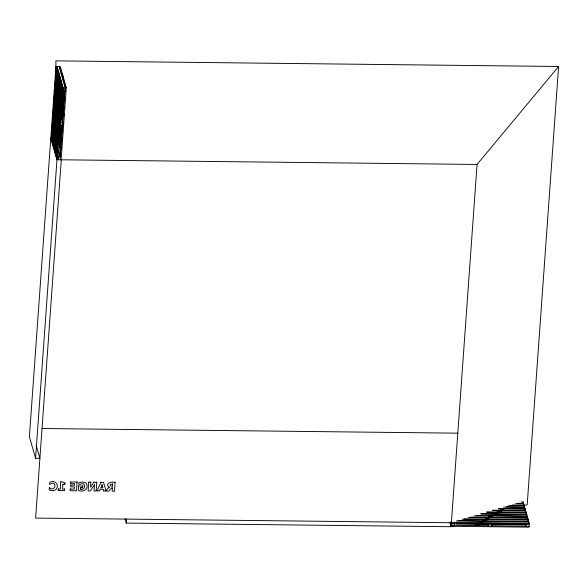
<?xml version="1.0" encoding="UTF-8"?>
<svg xmlns="http://www.w3.org/2000/svg" width="588" height="588" viewBox="0 0 588 588"><rect width="100%" height="100%" fill="white"/><g stroke="black" fill="none" stroke-linecap="round" stroke-linejoin="round"><path stroke-width="0.88" d="M59.572 67.84L60.652 67.855L60.27 66.503L55.941 66.451L29.4 436.686L35.567 458.324L39.896 458.368L36.199 445.388M51.185 139.466L56.323 67.804L55.941 66.451M51.318 139.915L56.448 68.259L57.536 68.267M51.7 141.267L56.838 69.612L56.448 68.259M51.825 141.715L56.962 70.06L58.05 70.075M52.214 143.068L57.352 71.413L56.962 70.06M52.339 143.523L57.477 71.861L58.557 71.876M52.729 144.876L57.867 73.213L57.477 71.861M52.854 145.324L57.992 73.662L59.072 73.676M53.243 146.677L58.374 75.014L57.992 73.662M53.368 147.125L58.506 75.47L59.586 75.477M53.751 148.477L58.888 76.822L58.506 75.47M53.883 148.926L59.02 77.271L60.101 77.285M54.265 150.278L59.403 78.623L59.02 77.271M54.397 150.734L59.535 79.071L60.615 79.086M54.78 152.086L59.917 80.424L59.535 79.071M54.912 152.535L60.05 80.879L61.13 80.887M55.294 153.887L60.432 82.232L60.05 80.879M55.426 154.335L60.557 82.68L61.644 82.695L61.446 85.414M61.549 73.272L61.292 70.104L60.211 70.097M55.809 155.688L60.946 84.033L60.557 82.68M55.933 156.143L61.071 84.481L62.159 84.496L62.027 86.311M62.063 75.08L61.806 71.912L60.726 71.898M56.323 157.496L61.461 85.833L61.071 84.481M56.448 157.944L61.586 86.289L62.666 86.296M56.838 159.297L61.975 87.641L61.586 86.289M62.703 77.329L62.835 75.514L61.755 75.507M35.567 458.324L56.962 159.745L55.875 60.858L558.6 66.488L527.186 504.717L523.688 505.724M57.925 152.512L58.05 150.697M58.506 144.347L58.638 142.539M59.094 136.188L59.226 134.373M59.682 128.022L59.807 126.207M60.263 119.856L60.395 118.048M60.851 111.698L60.976 109.882M61.431 103.532L61.564 101.717M62.019 95.366L62.152 93.551M59.653 129.441L59.917 125.817M60.887 112.212L61.086 109.486M61.475 104.047L61.674 101.327M62.063 95.881L62.255 93.161M63.217 79.13L63.35 77.322L62.269 77.307M59.785 129.897L60.042 126.266M60.954 113.565L61.211 109.941M61.542 105.406L61.799 101.775M62.122 97.241L62.387 93.61M57.984 158.4L63.056 87.649L61.975 87.641M58.05 159.76L58.263 156.775L60.424 156.798L60.211 159.782M59.711 137.599L60.718 122.436L60.226 120.709M61.145 117.644L63.181 88.097L57.021 66.466M59.778 138.952L60.755 125.347M61.27 118.092L63.225 90.883M59.704 146.655L61.27 124.884M61.659 119.445L63.739 90.42M59.77 148.014L61.395 125.34M61.784 119.893L63.864 90.868M59.697 155.717L61.909 124.877M62.108 122.157L64.379 90.405M59.763 157.069L62.041 125.325M62.299 121.694L64.511 90.861M65.143 85.892L64.893 82.732L63.805 82.717M60.277 156.614L65.217 87.671L66.304 87.685L61.233 158.437M60.917 115.535L62.887 122.458L62.673 125.45L60.505 125.42M59.182 66.488L65.349 88.127L65.136 91.111L62.967 91.089M65.658 87.7L65.4 84.532L64.32 84.518M61.431 148.918L61.564 147.11M62.019 140.76L62.21 138.04M62.6 132.594L62.732 130.779M63.188 124.428L63.32 122.62M63.769 116.27L63.901 114.454M64.357 108.104L64.489 106.288M64.945 99.938L65.07 98.123M61.292 159.796L35.611 518.087L451.378 522.739M49.524 487.614C51.766 491.274 56.94 487.062 54.228 483.946A2.279 2.058 -15.9 0 0 52.523 483.262L49.62 484.402L49.767 482.329C54.074 479.499 59.8 484.461 56.426 488.871A4.05 3.66 -15.9 0 1 54.302 490.385L51.318 490.583L49.23 489.877L49.311 487.614M64.511 488.885L64.467 490.627L58.227 490.554L58.278 488.819M58.337 489.04L60.285 489.062L60.733 481.653M64.577 489.113L62.585 489.091L62.85 484.277M62.916 484.505L64.908 484.527L64.945 482.88M77.079 481.859L76.521 490.76L70.141 490.693L70.192 488.812M70.788 484.968L74.558 485.232L74.669 483.711L70.641 483.667L70.7 481.785M70.259 489.032L74.286 489.076L74.441 486.886L70.729 486.849L70.847 485.188M80.644 489.142C82.68 490.341 85.539 487.555 84.488 485.218C83.57 481.013 77.418 487.187 78.932 482.704L82.445 481.969L85.289 482.697A4.373 3.947 -15.9 0 1 86.862 484.688C88.545 489.73 82.276 492.56 78.351 490.289L78.586 485.791M80.71 489.37L80.769 487.437M80.835 487.665L82.665 487.687L82.717 485.835M94.403 484.681L90.398 490.914L88.112 490.892L88.67 481.984M93.852 482.042L90.552 487.209L90.839 482.013M96.763 482.079L96.204 490.98L94.036 490.958L94.47 484.909M115.086 482.285L114.528 491.186L112.168 491.164L112.33 487.753M112.675 484.078L110.419 484.343L110.11 485.703L112.506 486.416L112.609 483.85M453.715 525.966L451.092 526.723L126.273 523.085L126.56 519.101M450.445 524.467L450.518 523.474M450.577 524.922L450.651 523.923M451.033 525.275L450.959 526.275L528.913 527.142L528.987 526.15M451.246 522.291L451.172 523.283L529.126 524.158L529.2 523.166L528.818 521.813L456.361 520.997M558.6 66.488L477.059 164.449L451.092 526.723L449.857 522.394M488.518 526.142L488.657 524.158L491.906 524.195L491.759 526.179L488.518 526.142L487.775 523.548M521.335 501.961L523.166 501.976L525.562 511.626M523.482 504.328L523.166 501.976M523.607 504.776L523.68 503.784L515.426 503.688M523.996 506.128L523.68 503.784M524.511 507.929L524.195 505.584L508.605 505.408M525.018 509.737L524.709 507.385L503.615 507.15M525.15 510.186L525.224 509.193L498.624 508.892M525.532 511.538L525.224 509.193M525.665 511.986L525.738 510.994L492.722 510.627M526.047 513.339L525.738 510.994M526.179 513.794L526.245 512.795L486.813 512.354M526.561 515.147L526.245 512.795M525.87 526.561L526.01 524.57L529.259 524.606L529.119 526.598L525.87 526.561L525.128 523.967M526.694 515.595L526.76 514.603L480.903 514.088M527.201 517.396L527.274 516.404L474.082 515.808M527.715 519.204L527.789 518.204L468.173 517.536M462.271 519.27L528.303 520.005L528.619 522.357L526.054 513.361M97.079 490.767L99.585 491.017L100.239 489.032M102.106 484.835L102.863 487.709L100.938 487.687L102.04 484.608M97.145 490.995L100.893 482.123M103.672 490.84L108.684 491.12L111.544 487.966L112.396 487.981M109.17 487.209L105.73 490.862M56.323 67.804L57.403 67.818M59.697 68.296L60.785 68.304L61.167 69.656L60.086 69.641M56.838 69.612L57.918 69.619M57.352 71.413L58.432 71.42M60.601 71.449L61.681 71.457M57.867 73.213L58.947 73.228M61.108 73.25L62.196 73.265M61.24 73.698L62.321 73.713L62.71 75.066L61.622 75.051M58.374 75.014L59.462 75.029M58.888 76.822L59.976 76.83M62.137 76.859L63.225 76.866L62.835 75.514M59.403 78.623L60.483 78.638M62.651 78.66L63.732 78.674L63.35 77.322M62.784 79.108L63.864 79.123L64.246 80.475L63.166 80.46M59.917 80.424L60.998 80.438M63.291 80.916L64.379 80.923L64.761 82.276L63.68 82.269M60.432 82.232L61.512 82.239M60.946 84.033L62.027 84.047M64.195 84.069L65.275 84.084M61.461 85.833L62.541 85.848M64.709 85.87L65.79 85.885M64.834 86.318L65.915 86.333L66.304 87.685M63.181 88.097L65.349 88.127M60.718 122.436L62.887 122.458M477.059 164.449L56.962 159.745L50.803 138.114M42.035 428.512L457.795 433.165M60.799 481.873L62.865 481.895L63.467 482.866L65.011 483.108M70.758 482.013L77.146 482.079M88.737 482.211L90.905 482.233M93.918 482.27L96.829 482.3M100.96 482.351L103.539 482.38L106.046 490.87M115.145 482.505C112.014 480.984 104.076 483.63 109.236 487.437M78.652 486.011L82.783 486.063M100.305 489.253L103.267 489.29L103.731 491.068M518.05 503.269L523.555 503.328M512.141 505.004L524.062 505.136M506.239 506.731L524.577 506.937M498.499 508.444L525.091 508.738M500.256 509.458L503.931 509.502M492.59 510.171L525.606 510.546M497.103 511.222L501.689 511.273M486.68 511.905L526.12 512.346M493.949 512.979L498.536 513.03M480.778 513.633L526.635 514.147M491.715 514.757L495.383 514.794M476.706 515.389L527.149 515.948L526.76 514.603M488.555 516.514L492.222 516.558M470.797 517.117L527.664 517.756L527.274 516.404M485.401 518.278L489.069 518.322M463.976 518.837L528.171 519.557L527.789 518.204M482.248 520.042L486.835 520.093M458.067 520.571L528.685 521.358M479.095 521.799L483.674 521.85M452.165 522.298L529.2 523.166M457.854 523.555L488.121 523.893M491.788 523.937L525.723 524.312M456.148 523.989L488.246 524.342M491.921 524.386L525.848 524.768M475.207 524.746L478.875 524.79M453.782 525.305L488.635 525.694M491.384 525.731L526.238 526.12M491.267 524.452L491.759 526.179M450.812 522.004L451.305 523.739L454.553 523.776L454.406 525.76L451.158 525.723L450.136 522.122M59.689 154.203L60.424 156.798M125.046 518.756L126.273 523.085"/></g></svg>
